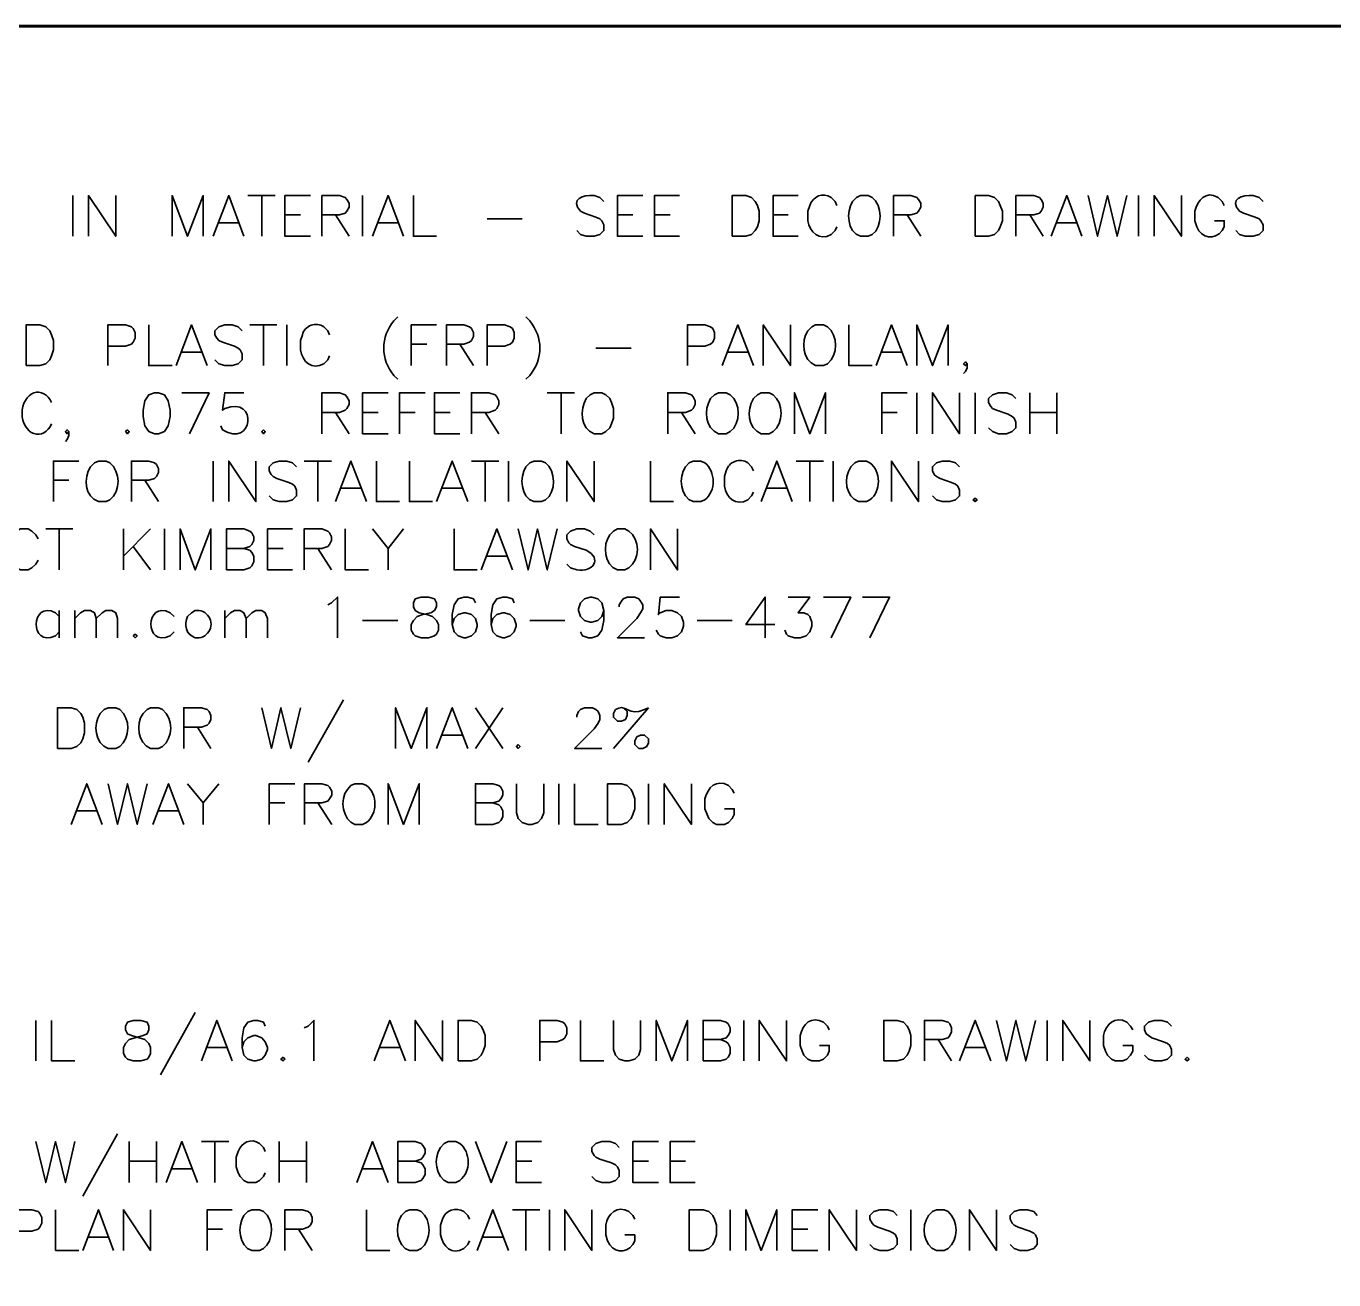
# Model space of a CAD drawing. Header units: inches. Extents: x 5 to 516, y -193 to 129.
# Drawn here: x 242.1 to 254.11, y 16.45 to 27.96 of the extents above; entities that cross this region are included whole.
import ezdxf

# ---------------------------------------------------------------- set-up
doc = ezdxf.new("R2010")
doc.units = ezdxf.units.IN
doc.header["$MEASUREMENT"] = 0
doc.layers.add('PDF2_Geometry', color=7, linetype='Continuous')

msp = doc.modelspace()

# ---------------------------------------------------------------- linework, layer by layer
at = {"layer": 'PDF2_Geometry', "lineweight": 60}
msp.add_lwpolyline([(288.1186821, 27.9634137), (161.118672, 27.9634137), (161.118672, 5.4634119), (296.1186828, 5.4634119)], dxfattribs=at)
at = {"layer": 'PDF2_Geometry', "lineweight": 35}
for points in [[(242.525349, 26.4067458), (242.525349, 26.0334125)], [(242.6686799, 26.0334141), (242.6686799, 26.4067475), (242.9186799, 26.0334141), (242.9186799, 26.4067475)], [(243.4353493, 26.0334141), (243.4353493, 26.4067475), (243.5786827, 26.0334141), (243.722016, 26.4067475), (243.722016, 26.0334141)], [(243.8120142, 26.0334141), (243.9553476, 26.4067475), (244.0953476, 26.0334141)], [(244.1320148, 26.4067458), (244.3820148, 26.4067458)], [(244.2586831, 26.4067458), (244.2586831, 26.0334125)], [(244.7053479, 26.0334141), (244.4720146, 26.0334141), (244.4720146, 26.4067475), (244.7053479, 26.4067475)], [(244.8120143, 26.0334141), (244.8120143, 26.4067475), (244.9720143, 26.4067475), (245.0253477, 26.3900808), (245.0420143, 26.3700808), (245.0620143, 26.3367474), (245.0620143, 26.3000808), (245.0420143, 26.2634141), (245.0253477, 26.2467474), (244.9720143, 26.2300808), (244.8120143, 26.2300808)], [(245.1853495, 26.4067458), (245.1853495, 26.0334125)], [(245.2753492, 26.0334141), (245.4186825, 26.4067475), (245.5620159, 26.0334141)], [(245.6520141, 26.4067458), (245.6520141, 26.0334125), (245.8653475, 26.0334125)], [(247.4020143, 26.3534147), (247.3653476, 26.3900813), (247.3120143, 26.406748)], [(247.7586827, 26.0334141), (247.5253494, 26.0334141), (247.5253494, 26.4067475), (247.7586827, 26.4067475)], [(248.0953491, 26.0334141), (247.8653491, 26.0334141), (247.8653491, 26.4067475), (248.0953491, 26.4067475)], [(249.185349, 26.0334141), (248.9553489, 26.0334141), (248.9553489, 26.4067475), (249.185349, 26.4067475)], [(249.2920155, 26.3167461), (249.2753488, 26.2634128), (249.2753488, 26.1767461)], [(249.5420155, 26.3167461), (249.5253488, 26.3534128), (249.4886822, 26.3900794)], [(249.8653502, 26.3900792), (249.8286836, 26.4067458), (249.7586836, 26.4067458), (249.7220169, 26.3900792), (249.6853502, 26.3534125)], [(250.0620147, 26.0334141), (250.0620147, 26.4067475), (250.2220148, 26.4067475), (250.2753481, 26.3900808), (250.2920148, 26.3700808), (250.3120148, 26.3367474), (250.3120148, 26.3000808), (250.2920148, 26.2634141), (250.2753481, 26.2467474), (250.2220148, 26.2300808), (250.0620147, 26.2300808)], [(251.1853499, 26.0334141), (251.1853499, 26.4067475), (251.3486833, 26.4067475), (251.4020166, 26.3900808), (251.4186833, 26.3700808), (251.43535, 26.3367474), (251.43535, 26.3000808), (251.4186833, 26.2634141), (251.4020166, 26.2467474), (251.3486833, 26.2300808), (251.1853499, 26.2300808)], [(251.5086837, 26.0334141), (251.652017, 26.4067475), (251.7920171, 26.0334141)], [(251.8486835, 26.4067458), (251.9353501, 26.0334125), (252.0253501, 26.4067458), (252.1153501, 26.0334125), (252.2053501, 26.4067458)], [(252.3120149, 26.4067458), (252.3120149, 26.0334125)], [(252.4553492, 26.0334141), (252.4553492, 26.4067475), (252.7053492, 26.0334141), (252.7053492, 26.4067475)], [(253.0986836, 26.3167461), (253.0786836, 26.3534128), (253.0420169, 26.3900794)], [(253.4553493, 26.3534147), (253.4186826, 26.3900813), (253.3653493, 26.406748)], [(244.4720146, 26.2300796), (244.6153479, 26.2300796)], [(244.9353494, 26.2300796), (245.0620161, 26.0334129)], [(246.3286804, 26.1934144), (246.6520138, 26.1934144)], [(247.1853476, 26.2634146), (247.2220142, 26.246748), (247.3286809, 26.2100813), (247.3653476, 26.1934146), (247.3820143, 26.176748), (247.4020143, 26.1400813), (247.4020143, 26.086748), (247.3653476, 26.0500813), (247.3120143, 26.0334146), (247.2386809, 26.0334146), (247.1853476, 26.0500813), (247.1520142, 26.086748)], [(247.5253494, 26.2300796), (247.6686827, 26.2300796)], [(247.8653491, 26.2300796), (248.0086825, 26.2300796)], [(248.9553489, 26.2300796), (249.0953489, 26.2300796)], [(250.1853499, 26.2300796), (250.3120165, 26.0334129)], [(251.3120148, 26.2300796), (251.4353482, 26.0334129)], [(252.8286835, 26.2634128), (252.8286835, 26.1767461), (252.8486835, 26.1200794)], [(253.2386826, 26.2634146), (253.2753493, 26.246748), (253.382016, 26.2100813), (253.4186826, 26.1934146), (253.4353493, 26.176748), (253.4553493, 26.1400813), (253.4553493, 26.086748), (253.4186826, 26.0500813), (253.3653493, 26.0334146), (253.292016, 26.0334146), (253.2386826, 26.0500813), (253.2053493, 26.086748)], [(243.8653488, 26.1567458), (244.0420155, 26.1567458)], [(245.3286804, 26.1567458), (245.5086804, 26.1567458)], [(249.4886822, 26.0500794), (249.5253488, 26.0867461), (249.5420155, 26.1200794)], [(251.5620149, 26.1567458), (251.7386815, 26.1567458)], [(253.0786836, 26.0867461), (253.0986836, 26.1200794), (253.0986836, 26.1767461), (253.0086835, 26.1767461)], [(249.7586836, 26.0334125), (249.8286836, 26.0334125), (249.8653502, 26.0500791)], [(246.6853496, 25.2934136), (246.7220162, 25.256747)], [(242.8453495, 24.8467464), (242.8453495, 25.2200798), (243.0086829, 25.2200798), (243.0620162, 25.2034131), (243.0786829, 25.1867465), (243.0953496, 25.1500798), (243.0953496, 25.0967465), (243.0786829, 25.0600798), (243.0620162, 25.0434131), (243.0086829, 25.0234131), (242.8453495, 25.0234131)], [(243.2220145, 25.2200799), (243.2220145, 24.8467465), (243.4353478, 24.8467465)], [(243.4720145, 24.8467464), (243.6153478, 25.2200798), (243.7586812, 24.8467464)], [(244.0786803, 25.166747), (244.0420136, 25.2034137), (243.9886802, 25.2200804), (243.9186802, 25.2200804), (243.8653469, 25.2034137), (243.8286802, 25.166747), (243.8286802, 25.1300803), (243.8453469, 25.096747), (243.8653469, 25.076747), (243.8986802, 25.0600803), (244.0086802, 25.0234137), (244.0420136, 25.006747), (244.0620136, 24.9900803), (244.0786803, 24.9534137), (244.0786803, 24.9000803), (244.0420136, 24.8634137), (243.9886802, 24.846747), (243.9186802, 24.846747), (243.8653469, 24.8634137), (243.8286802, 24.9000803)], [(244.1486808, 25.2200799), (244.3986808, 25.2200799)], [(244.2753491, 25.2200799), (244.2753491, 24.8467465)], [(244.4886806, 25.2200799), (244.4886806, 24.8467465)], [(245.6320149, 24.8467464), (245.6320149, 25.2200798), (245.8653483, 25.2200798)], [(245.9553487, 24.8467464), (245.9553487, 25.2200798), (246.1153487, 25.2200798), (246.168682, 25.2034131), (246.1853487, 25.1867465), (246.2053487, 25.1500798), (246.2053487, 25.1134131), (246.1853487, 25.0767465), (246.168682, 25.0600798), (246.1153487, 25.0434131), (245.9553487, 25.0434131)], [(246.3286804, 24.8467464), (246.3286804, 25.2200798), (246.4886804, 25.2200798), (246.5420138, 25.2034131), (246.5620138, 25.1867465), (246.5786805, 25.1500798), (246.5786805, 25.0967465), (246.5620138, 25.0600798), (246.5420138, 25.0434131), (246.4886804, 25.0234131), (246.3286804, 25.0234131)], [(248.1686803, 24.8467464), (248.1686803, 25.2200798), (248.3286803, 25.2200798), (248.3820137, 25.2034131), (248.4020137, 25.1867465), (248.4186803, 25.1500798), (248.4186803, 25.0967465), (248.4020137, 25.0600798), (248.3820137, 25.0434131), (248.3286803, 25.0234131), (248.1686803, 25.0234131)], [(248.4886809, 24.8467464), (248.6320142, 25.2200798), (248.7753476, 24.8467464)], [(248.8653492, 24.8467464), (248.8653492, 25.2200798), (249.1153492, 24.8467464), (249.1153492, 25.2200798)], [(249.4553501, 25.2034132), (249.4186834, 25.2200799), (249.3453501, 25.2200799), (249.3120167, 25.2034132), (249.27535, 25.1667465)], [(249.6520144, 25.2200799), (249.6520144, 24.8467465), (249.8653478, 24.8467465)], [(249.9020145, 24.8467464), (250.0420145, 25.2200798), (250.1853478, 24.8467464)], [(250.2753496, 24.8467464), (250.2753496, 25.2200798), (250.4186829, 24.8467464), (250.5620163, 25.2200798), (250.5620163, 24.8467464)], [(245.6320149, 25.0434136), (245.7753483, 25.0434136)], [(246.0786804, 25.0434136), (246.2053471, 24.8467469)], [(247.3286805, 25.0067467), (247.6520139, 25.0067467)], [(243.525349, 24.9700799), (243.7053491, 24.9700799)], [(244.8286815, 24.8634135), (244.8653482, 24.9000801), (244.8820149, 24.9367468)], [(248.5420154, 24.9700799), (248.7220155, 24.9700799)], [(249.3453501, 24.8467465), (249.4186834, 24.8467465), (249.4553501, 24.8634132)], [(249.955349, 24.9700799), (250.1320157, 24.9700799)], [(250.7386811, 24.8634141), (250.7220144, 24.8467475), (250.7053477, 24.8634141), (250.7220144, 24.8800808), (250.7386811, 24.8634141), (250.7386811, 24.8267475), (250.7220144, 24.7934141), (250.7053477, 24.7734141)], [(246.7220162, 24.7567469), (246.6853496, 24.7200802)], [(243.5953496, 24.2200798), (243.7753496, 24.5967465), (243.5253496, 24.5967465)], [(244.0953496, 24.5967464), (243.918683, 24.5967464), (243.898683, 24.4367464), (243.918683, 24.4534131)], [(244.8120143, 24.2200798), (244.8120143, 24.5967465), (244.9720143, 24.5967465), (245.0253477, 24.5767465), (245.0420143, 24.5600798), (245.0620143, 24.5234132), (245.0620143, 24.4900798), (245.0420143, 24.4534131), (245.0253477, 24.4367465), (244.9720143, 24.4167465), (244.8120143, 24.4167465)], [(245.4186828, 24.2200798), (245.1853495, 24.2200798), (245.1853495, 24.5967465), (245.4186828, 24.5967465)], [(245.5253492, 24.2200798), (245.5253492, 24.5967465), (245.7586826, 24.5967465)], [(246.0786831, 24.2200798), (245.8453498, 24.2200798), (245.8453498, 24.5967465), (246.0786831, 24.5967465)], [(246.1853495, 24.2200798), (246.1853495, 24.5967465), (246.3453495, 24.5967465), (246.4020162, 24.5767465), (246.4186829, 24.5600798), (246.4353496, 24.5234132), (246.4353496, 24.4900798), (246.4186829, 24.4534131), (246.4020162, 24.4367465), (246.3453495, 24.4167465), (246.1853495, 24.4167465)], [(246.882015, 24.5967464), (247.1320151, 24.5967464)], [(247.0086833, 24.5967464), (247.0086833, 24.2200797)], [(247.3120145, 24.2200797), (247.3820145, 24.2200797), (247.4186812, 24.2400797), (247.4553479, 24.2734131), (247.4720145, 24.3100797), (247.4886812, 24.3634131), (247.4886812, 24.4534131), (247.4720145, 24.5067464), (247.4553479, 24.5434131), (247.4186812, 24.5767464), (247.3820145, 24.5967464), (247.3120145, 24.5967464), (247.2753479, 24.5767464), (247.2386812, 24.5434131)], [(247.9886808, 24.2200798), (247.9886808, 24.5967465), (248.1520142, 24.5967465), (248.2053475, 24.5767465), (248.2220142, 24.5600798), (248.2386809, 24.5234132), (248.2386809, 24.4900798), (248.2220142, 24.4534131), (248.2053475, 24.4367465), (248.1520142, 24.4167465), (247.9886808, 24.4167465)], [(248.5620156, 24.5767464), (248.5253489, 24.5967464), (248.4553489, 24.5967464), (248.4186822, 24.5767464), (248.3820156, 24.5434131)], [(248.95535, 24.5767464), (248.9186834, 24.5967464), (248.84535, 24.5967464), (248.8120167, 24.5767464), (248.77535, 24.5434131)], [(249.1520144, 24.2200798), (249.1520144, 24.5967465), (249.2920144, 24.2200798), (249.4353478, 24.5967465), (249.4353478, 24.2200798)], [(249.955349, 24.2200798), (249.955349, 24.5967465), (250.185349, 24.5967465)], [(250.2753496, 24.5967464), (250.2753496, 24.2200797)], [(250.4186805, 24.2200798), (250.4186805, 24.5967465), (250.6686805, 24.2200798), (250.6686805, 24.5967465)], [(250.8120148, 24.5967464), (250.8120148, 24.2200797)], [(251.1853499, 24.5434136), (251.1520166, 24.5767469), (251.0986833, 24.5967469), (251.0253499, 24.5967469), (250.9720166, 24.5767469), (250.9353499, 24.5434136), (250.9353499, 24.5067469), (250.9553499, 24.4700802), (250.9720166, 24.4534136), (251.0086832, 24.4367469), (251.1153499, 24.4000802), (251.1520166, 24.3800802), (251.1686833, 24.3634135), (251.1853499, 24.3267469), (251.1853499, 24.2734135), (251.1520166, 24.2400802), (251.0986833, 24.2200802), (251.0253499, 24.2200802), (250.9720166, 24.2400802), (250.9353499, 24.2734135)], [(251.3120148, 24.5967464), (251.3120148, 24.2200797)], [(251.5620149, 24.5967464), (251.5620149, 24.2200797)], [(244.9353494, 24.416747), (245.0620161, 24.2200803)], [(245.1853495, 24.416747), (245.3286828, 24.416747)], [(245.5253492, 24.416747), (245.6686826, 24.416747)], [(245.8453498, 24.416747), (245.9886831, 24.416747)], [(246.3120144, 24.416747), (246.4353478, 24.2200803)], [(248.1153491, 24.416747), (248.2386825, 24.2200803)], [(249.955349, 24.416747), (250.095349, 24.416747)], [(251.3120148, 24.416747), (251.5620149, 24.416747)], [(243.898683, 24.2567464), (243.8820163, 24.2934131)], [(242.4886804, 24.240079), (242.4720137, 24.220079), (242.4553471, 24.240079), (242.4720137, 24.2567457), (242.4886804, 24.240079), (242.4886804, 24.2034123), (242.4720137, 24.1667456), (242.4553471, 24.150079)], [(248.4553489, 24.2200797), (248.5253489, 24.2200797), (248.5620156, 24.2400797)], [(248.84535, 24.2200797), (248.9186834, 24.2200797), (248.95535, 24.2400797)], [(242.3453495, 23.5967463), (242.3453495, 23.9700797), (242.5786828, 23.9700797)], [(242.8653497, 23.9534131), (242.828683, 23.9700798), (242.758683, 23.9700798), (242.7220163, 23.9534131), (242.6853497, 23.9167464)], [(243.0620142, 23.5967463), (243.0620142, 23.9700797), (243.2220142, 23.9700797), (243.2753475, 23.953413), (243.2920142, 23.9367464), (243.3120142, 23.9000797), (243.3120142, 23.863413), (243.2920142, 23.8267464), (243.2753475, 23.8100797), (243.2220142, 23.793413), (243.0620142, 23.793413)], [(243.8120142, 23.9700798), (243.8120142, 23.5967464)], [(243.9553485, 23.5967463), (243.9553485, 23.9700797), (244.2053486, 23.5967463), (244.2053486, 23.9700797)], [(244.5786803, 23.9167469), (244.5420136, 23.9534136), (244.4886803, 23.9700803), (244.4186803, 23.9700803), (244.3653469, 23.9534136), (244.3286803, 23.9167469), (244.3286803, 23.8800802), (244.3453469, 23.8467469), (244.3653469, 23.8267469), (244.3986803, 23.8100802), (244.5086803, 23.7734136), (244.5420136, 23.7567469), (244.5620136, 23.7400802), (244.5786803, 23.7034136), (244.5786803, 23.6500802), (244.5420136, 23.6134136), (244.4886803, 23.5967469), (244.4186803, 23.5967469), (244.3653469, 23.6134136), (244.3286803, 23.6500802)], [(244.6486808, 23.9700798), (244.8986809, 23.9700798)], [(244.7753491, 23.9700798), (244.7753491, 23.5967464)], [(244.9353494, 23.5967463), (245.0786828, 23.9700797), (245.2220161, 23.5967463)], [(245.3120144, 23.9700798), (245.3120144, 23.5967464), (245.5253477, 23.5967464)], [(245.6153489, 23.9700798), (245.6153489, 23.5967464), (245.8286823, 23.5967464)], [(245.865349, 23.5967463), (246.0086823, 23.9700797), (246.1520157, 23.5967463)], [(246.1853495, 23.9700798), (246.4353496, 23.9700798)], [(246.3120144, 23.9700798), (246.3120144, 23.5967464)], [(246.5253493, 23.9700798), (246.5253493, 23.5967464)], [(246.86535, 23.9534131), (246.8286833, 23.9700798), (246.7586833, 23.9700798), (246.7220166, 23.9534131), (246.68535, 23.9167464)], [(247.0620145, 23.5967463), (247.0620145, 23.9700797), (247.3120145, 23.5967463), (247.3120145, 23.9700797)], [(247.8286806, 23.9700798), (247.8286806, 23.5967464), (248.0420139, 23.5967464)], [(248.3286815, 23.9534131), (248.2920149, 23.9700798), (248.2220149, 23.9700798), (248.1853482, 23.9534131), (248.1520149, 23.9167464)], [(248.84535, 23.5967463), (248.9886834, 23.9700797), (249.1320167, 23.5967463)], [(249.1686804, 23.9700798), (249.4186804, 23.9700798)], [(249.2920155, 23.9700798), (249.2920155, 23.5967464)], [(249.5086835, 23.9700798), (249.5086835, 23.5967464)], [(249.8453477, 23.9534131), (249.8120143, 23.9700798), (249.738681, 23.9700798), (249.7053476, 23.9534131), (249.668681, 23.9167464)], [(250.0420156, 23.5967463), (250.0420156, 23.9700797), (250.2920156, 23.5967463), (250.2920156, 23.9700797)], [(250.6686805, 23.9167469), (250.6320138, 23.9534136), (250.5786805, 23.9700803), (250.5086805, 23.9700803), (250.4553472, 23.9534136), (250.4186805, 23.9167469), (250.4186805, 23.8800802), (250.4353472, 23.8467469), (250.4553472, 23.8267469), (250.4886805, 23.8100802), (250.5953472, 23.7734136), (250.6320138, 23.7567469), (250.6520138, 23.7400802), (250.6686805, 23.7034136), (250.6686805, 23.6500802), (250.6320138, 23.6134136), (250.5786805, 23.5967469), (250.5086805, 23.5967469), (250.4553472, 23.6134136), (250.4186805, 23.6500802)], [(242.3453495, 23.7934135), (242.4886828, 23.7934135)], [(243.1853493, 23.7934135), (243.312016, 23.5967468)], [(244.9886806, 23.7200798), (245.1686806, 23.7200798)], [(245.9186801, 23.7200798), (246.0953468, 23.7200798)], [(248.7220161, 23.6134134), (248.7586828, 23.65008), (248.7753495, 23.6834134)], [(248.9020144, 23.7200798), (249.0786811, 23.7200798)], [(242.758683, 23.5967464), (242.828683, 23.5967464), (242.8653497, 23.6134131)], [(246.7586833, 23.5967464), (246.8286833, 23.5967464), (246.86535, 23.6134131)], [(248.2220149, 23.5967464), (248.2920149, 23.5967464), (248.3286815, 23.6134131)], [(249.738681, 23.5967464), (249.8120143, 23.5967464), (249.8453477, 23.6134131)], [(242.2053484, 23.2567466), (242.1853484, 23.2934133), (242.1486817, 23.3267466), (242.1153484, 23.3467466), (242.0420151, 23.3467466), (242.0086817, 23.3267466), (241.972015, 23.2934133), (241.9553484, 23.2567466), (241.9353484, 23.2034133), (241.9353484, 23.1134132), (241.9553484, 23.0600799), (241.972015, 23.0234132), (242.0086817, 22.9900799), (242.0420151, 22.9700799), (242.1153484, 22.9700799), (242.1486817, 22.9900799), (242.1853484, 23.0234132), (242.2053484, 23.0600799)], [(242.2753489, 23.3467463), (242.525349, 23.3467463)], [(242.3986807, 23.3467463), (242.3986807, 22.9700796)], [(242.9886804, 23.3467463), (242.9886804, 22.9700796)], [(243.2386805, 23.3467463), (242.9886804, 23.0967463)], [(243.3653488, 23.3467463), (243.3653488, 22.9700796)], [(243.5086831, 22.9700797), (243.5086831, 23.3467464), (243.6486831, 22.9700797), (243.7920164, 23.3467464), (243.7920164, 22.9700797)], [(243.9353494, 22.9700797), (243.9353494, 23.3467464), (244.0953494, 23.3467464), (244.1486827, 23.3267464), (244.1686827, 23.3100797), (244.1853494, 23.2734131), (244.1853494, 23.2400797), (244.1686827, 23.203413), (244.1486827, 23.183413), (244.0953494, 23.1667464), (243.9353494, 23.1667464)], [(244.5420143, 22.9700797), (244.3120143, 22.9700797), (244.3120143, 23.3467464), (244.5420143, 23.3467464)], [(244.6486808, 22.9700797), (244.6486808, 23.3467464), (244.8120142, 23.3467464), (244.8653475, 23.3267464), (244.8820142, 23.3100797), (244.8986809, 23.2734131), (244.8986809, 23.2400797), (244.8820142, 23.203413), (244.8653475, 23.183413), (244.8120142, 23.1667464), (244.6486808, 23.1667464)], [(245.0253492, 23.3467463), (245.0253492, 22.9700796), (245.2386825, 22.9700796)], [(245.2753492, 23.3467463), (245.4186825, 23.1667463), (245.4186825, 22.9700796)], [(245.5620144, 23.3467463), (245.418681, 23.1667463)], [(246.0253492, 23.3467463), (246.0253492, 22.9700796), (246.2386826, 22.9700796)], [(246.2753493, 22.9700797), (246.4186826, 23.3467464), (246.562016, 22.9700797)], [(246.615349, 23.3467463), (246.705349, 22.9700796), (246.7920157, 23.3467463), (246.8820157, 22.9700796), (246.9720157, 23.3467463)], [(247.3120145, 23.2934135), (247.2753479, 23.3267468), (247.2220145, 23.3467468), (247.1520145, 23.3467468), (247.0953478, 23.3267468), (247.0620145, 23.2934135), (247.0620145, 23.2567468), (247.0786812, 23.2200801), (247.0953478, 23.2034135), (247.1320145, 23.1834135), (247.2386812, 23.1500801)], [(247.632016, 23.3267463), (247.5953494, 23.3467463), (247.5253494, 23.3467463), (247.4886827, 23.3267463), (247.4553494, 23.293413)], [(247.8286806, 22.9700797), (247.8286806, 23.3467464), (248.0786806, 22.9700797), (248.0786806, 23.3467464)], [(243.0786802, 23.1834128), (243.2386802, 22.9700795)], [(244.0953496, 23.1667469), (244.148683, 23.1500802), (244.168683, 23.1300802), (244.1853496, 23.0967468), (244.1853496, 23.0434135), (244.168683, 23.0067468), (244.148683, 22.9900802), (244.0953496, 22.9700802), (243.9353496, 22.9700802)], [(244.3120143, 23.1667469), (244.4553476, 23.1667469)], [(244.7753491, 23.1667469), (244.8986825, 22.9700802)], [(246.3286804, 23.0967463), (246.5086804, 23.0967463)], [(247.1520145, 22.9700801), (247.0953478, 22.9900801), (247.0620145, 23.0234134)], [(247.5253494, 22.9700796), (247.5953494, 22.9700796), (247.632016, 22.9900796)], [(244.8653489, 22.6500791), (244.8986822, 22.6667458), (244.9553489, 22.7200791), (244.9553489, 22.3467458)], [(246.2220147, 22.6667468), (246.205348, 22.7034135), (246.1520147, 22.7200802), (246.115348, 22.7200802), (246.0620147, 22.7034135), (246.025348, 22.6500801), (246.0086814, 22.5600801), (246.0086814, 22.4700801), (246.025348, 22.4000801), (246.0620147, 22.3634135), (246.115348, 22.3467468), (246.1320147, 22.3467468), (246.185348, 22.3634135), (246.2220147, 22.4000801), (246.2386814, 22.4534135), (246.2386814, 22.4700801), (246.2220147, 22.5234135), (246.185348, 22.5600801), (246.1320147, 22.5767468), (246.115348, 22.5767468), (246.0620147, 22.5600801), (246.025348, 22.5234135), (246.0086814, 22.4700801)], [(246.5786805, 22.6667468), (246.5620138, 22.7034135), (246.5086804, 22.7200802), (246.4720138, 22.7200802), (246.4186804, 22.7034135), (246.3820138, 22.6500801), (246.3653471, 22.5600801), (246.3653471, 22.4700801), (246.3820138, 22.4000801), (246.4186804, 22.3634135), (246.4720138, 22.3467468), (246.4886804, 22.3467468), (246.5420138, 22.3634135), (246.5786805, 22.4000801), (246.5953471, 22.4534135), (246.5953471, 22.4700801), (246.5786805, 22.5234135), (246.5420138, 22.5600801), (246.4886804, 22.5767468), (246.4720138, 22.5767468), (246.4186804, 22.5600801), (246.3820138, 22.5234135), (246.3653471, 22.4700801)], [(247.4020143, 22.5967463), (247.3820143, 22.5434129), (247.3453476, 22.5067463), (247.2920143, 22.4900796), (247.2753476, 22.4900796), (247.2220142, 22.5067463), (247.1853476, 22.5434129), (247.1686809, 22.5967463), (247.1686809, 22.6134129), (247.1853476, 22.6667463), (247.2220142, 22.7034129), (247.2753476, 22.7200796), (247.2920143, 22.7200796), (247.3453476, 22.7034129), (247.3820143, 22.6667463), (247.4020143, 22.5967463), (247.4020143, 22.5067463), (247.3820143, 22.4167463), (247.3453476, 22.3634129), (247.2920143, 22.3467462), (247.2586809, 22.3467462), (247.2053476, 22.3634129), (247.1853476, 22.4000796)], [(247.5420154, 22.6300799), (247.5420154, 22.6500799), (247.5620154, 22.6834133), (247.578682, 22.7034133), (247.6153487, 22.7200799), (247.6853487, 22.7200799), (247.7220154, 22.7034133), (247.738682, 22.6834133), (247.758682, 22.6500799), (247.758682, 22.6134133), (247.738682, 22.5767466), (247.7053487, 22.5234133), (247.5253487, 22.3467466), (247.7753487, 22.3467466)], [(248.09535, 22.7200797), (247.9186833, 22.7200797), (247.9020166, 22.5600797), (247.9186833, 22.5767463), (247.9720166, 22.5967463), (248.0253499, 22.5967463), (248.0786833, 22.5767463), (248.11535, 22.543413), (248.1320166, 22.4900797), (248.1320166, 22.453413), (248.11535, 22.4000797), (248.0786833, 22.363413), (248.0253499, 22.3467463), (247.9720166, 22.3467463), (247.9186833, 22.363413), (247.9020166, 22.3800796), (247.8820166, 22.4167463)], [(248.8820152, 22.3467463), (248.8820152, 22.7200797), (248.7053485, 22.4700797), (248.9720152, 22.4700797)], [(249.09535, 22.7200797), (249.2920167, 22.7200797), (249.18535, 22.5767463), (249.2386834, 22.5767463), (249.27535, 22.5600797), (249.2920167, 22.543413), (249.3120167, 22.4900797), (249.3120167, 22.453413), (249.2920167, 22.4000797), (249.2586834, 22.363413), (249.20535, 22.3467463), (249.1520167, 22.3467463), (249.09535, 22.363413), (249.0786834, 22.3800796), (249.0620167, 22.4167463)], [(249.488681, 22.3467462), (249.668681, 22.7200796), (249.418681, 22.7200796)], [(249.8453501, 22.3467462), (250.0253501, 22.7200796), (249.7753501, 22.7200796)], [(242.3986807, 22.5967463), (242.3986807, 22.3467462)], [(242.542015, 22.5234142), (242.5953483, 22.5767476), (242.632015, 22.5967476), (242.6853483, 22.5967476), (242.722015, 22.5767476), (242.7386816, 22.5234142), (242.7386816, 22.3467475)], [(242.542015, 22.5967463), (242.542015, 22.3467462)], [(242.7386804, 22.5234142), (242.7920138, 22.5767476), (242.8286804, 22.5967476), (242.8820138, 22.5967476), (242.9186804, 22.5767476), (242.9353471, 22.5234142), (242.9353471, 22.3467475)], [(243.91868, 22.5234142), (243.9720133, 22.5767476), (244.00868, 22.5967476), (244.0620133, 22.5967476), (244.0953467, 22.5767476), (244.1153467, 22.5234142), (244.1153467, 22.3467475)], [(243.91868, 22.5967463), (243.91868, 22.3467462)], [(244.1153488, 22.5234142), (244.1686822, 22.5767476), (244.2053488, 22.5967476), (244.2586822, 22.5967476), (244.2920155, 22.5767476), (244.3120155, 22.5234142), (244.3120155, 22.3467475)], [(242.3986807, 22.5434134), (242.3653473, 22.5767467)], [(243.4553485, 22.5434134), (243.4186818, 22.5767467)], [(245.1853495, 22.5067465), (245.5086828, 22.5067465)], [(246.7220147, 22.5067465), (247.0420148, 22.5067465)], [(248.2586834, 22.5067465), (248.5786835, 22.5067465)], [(242.3653473, 22.3634134), (242.3986807, 22.4000801)], [(243.4186818, 22.3634134), (243.4553485, 22.4000801)], [(245.0086832, 21.7767474), (244.6853498, 21.203414)], [(242.9553494, 21.6867469), (242.9186827, 21.7034136), (242.8486827, 21.7034136), (242.8120161, 21.6867469), (242.7753494, 21.6500803)], [(243.3486805, 21.6867469), (243.3120138, 21.7034136), (243.2386805, 21.7034136), (243.2053471, 21.6867469), (243.1686805, 21.6500803)], [(243.542015, 21.3300785), (243.542015, 21.7034118), (243.7053484, 21.7034118), (243.7586817, 21.6867452), (243.7753484, 21.6700785), (243.7920151, 21.6334118), (243.7920151, 21.5967452), (243.7753484, 21.5634118), (243.7586817, 21.5434118), (243.7053484, 21.5267452), (243.542015, 21.5267452)], [(244.2586831, 21.7034136), (244.3486831, 21.3300802), (244.4353498, 21.7034136), (244.5253498, 21.3300802), (244.6153498, 21.7034136)], [(245.4886806, 21.3300785), (245.4886806, 21.7034118), (245.632014, 21.3300785), (245.7753473, 21.7034118), (245.7753473, 21.3300785)], [(245.865349, 21.3300785), (246.0086823, 21.7034118), (246.1520157, 21.3300785)], [(246.2220147, 21.7034136), (246.4720147, 21.3300802)], [(246.4720147, 21.7034136), (246.2220147, 21.3300802)], [(247.1520142, 21.6167471), (247.1520142, 21.6334137), (247.1686809, 21.6700804), (247.1853476, 21.6867471), (247.2220142, 21.7034137), (247.2953476, 21.7034137), (247.3286809, 21.6867471), (247.3486809, 21.6700804), (247.3653476, 21.6334137), (247.3653476, 21.5967471), (247.3486809, 21.5634137), (247.3120143, 21.5100804), (247.1320142, 21.3300804), (247.3820143, 21.3300804)], [(247.5786805, 21.7034136), (247.6153472, 21.6700803), (247.6153472, 21.6334136), (247.5986805, 21.5967469), (247.5620139, 21.5800803), (247.5253472, 21.5800803), (247.4886805, 21.6167469), (247.4886805, 21.6500803), (247.5086805, 21.6867469)], [(247.8120146, 21.7034136), (247.4886812, 21.3300802)], [(247.7220139, 21.6700803), (247.7753472, 21.6867469), (247.8120139, 21.7034136)], [(243.6686799, 21.5267473), (243.7920133, 21.3300807)], [(245.9186801, 21.4534136), (246.0986801, 21.4534136)], [(242.8486827, 21.3300802), (242.9186827, 21.3300802), (242.9553494, 21.3467469)], [(243.2386805, 21.3300802), (243.3120138, 21.3300802), (243.3486805, 21.3467469)], [(242.508683, 20.633413), (242.6520163, 21.0067463), (242.7920163, 20.633413)], [(242.8486827, 21.0067464), (242.9353494, 20.633413), (243.0253494, 21.0067464), (243.1153494, 20.633413), (243.2053494, 21.0067464)], [(243.258683, 20.633413), (243.4020164, 21.0067463), (243.5420164, 20.633413)], [(243.5786802, 21.0067464), (243.7220136, 20.8300797), (243.7220136, 20.633413)], [(243.8653488, 21.0067464), (243.7220155, 20.8300797)], [(244.3286803, 20.633413), (244.3286803, 21.0067463), (244.5620136, 21.0067463)], [(244.652014, 20.633413), (244.652014, 21.0067463), (244.8120141, 21.0067463), (244.8653474, 20.9900797), (244.8820141, 20.973413), (244.9020141, 20.9367463), (244.9020141, 20.9000797), (244.8820141, 20.8667463), (244.8653474, 20.8467463), (244.8120141, 20.8300797), (244.652014, 20.8300797)], [(245.2220156, 20.9900797), (245.1853489, 21.0067464), (245.1153489, 21.0067464), (245.0786822, 20.9900797), (245.0453489, 20.9534131)], [(245.4186801, 20.633413), (245.4186801, 21.0067463), (245.5620134, 20.633413), (245.7053468, 21.0067463), (245.7053468, 20.633413)], [(246.2220147, 20.633413), (246.2220147, 21.0067463), (246.3820147, 21.0067463), (246.4353481, 20.9900797), (246.4553481, 20.973413), (246.4720147, 20.9367463), (246.4720147, 20.9000797), (246.4553481, 20.8667463), (246.4353481, 20.8467463), (246.3820147, 20.8300797), (246.2220147, 20.8300797)], [(246.598683, 21.0067464), (246.598683, 20.7400797), (246.6153497, 20.6867464), (246.6520164, 20.6500797), (246.7053497, 20.633413), (246.738683, 20.633413), (246.7953497, 20.6500797), (246.8286831, 20.6867464), (246.8486831, 20.7400797), (246.8486831, 21.0067464)], [(246.9886808, 21.0067464), (246.9886808, 20.633413)], [(247.1320151, 21.0067464), (247.1320151, 20.633413), (247.3486817, 20.633413)], [(247.8120146, 21.0067464), (247.8120146, 20.633413)], [(247.9553489, 20.633413), (247.9553489, 21.0067463), (248.2053489, 20.633413), (248.2053489, 21.0067463)], [(248.5986832, 20.9200799), (248.5786832, 20.9534132), (248.5453499, 20.9900799)], [(244.3286803, 20.8300784), (244.4720136, 20.8300784)], [(244.7753491, 20.8300784), (244.9020158, 20.6334118)], [(246.382015, 20.8300784), (246.4353483, 20.8134118), (246.4553483, 20.7934118), (246.472015, 20.7567451), (246.472015, 20.7034118), (246.4553483, 20.6700784), (246.4353483, 20.6500784), (246.382015, 20.6334118), (246.222015, 20.6334118)], [(248.3286832, 20.8667465), (248.3286832, 20.7767465), (248.3486832, 20.7234132), (248.3653498, 20.6867465), (248.4020165, 20.6500799), (248.4353498, 20.6334132), (248.5086832, 20.6334132), (248.5453499, 20.6500799), (248.5786832, 20.6867465), (248.5986832, 20.7234132), (248.5986832, 20.7767465), (248.5086832, 20.7767465)], [(242.5620141, 20.7567464), (242.7386808, 20.7567464)], [(243.3120142, 20.7567464), (243.4886809, 20.7567464)], [(245.1153489, 20.633413), (245.1853489, 20.633413), (245.2220156, 20.6500797)], [(243.6486808, 18.9067452), (243.3286807, 18.3334118)], [(242.1853492, 18.8334132), (242.1853492, 18.4600798)], [(242.3286801, 18.8334132), (242.3286801, 18.4600798), (242.5420135, 18.4600798)], [(243.7053485, 18.4600797), (243.8453485, 18.8334131), (243.9886819, 18.4600797)], [(244.2920151, 18.7800803), (244.2753484, 18.816747), (244.2220151, 18.8334136), (244.1853484, 18.8334136), (244.1320151, 18.816747), (244.0953484, 18.7634136), (244.0786817, 18.6734136), (244.0786817, 18.5834136), (244.0953484, 18.5134136), (244.1320151, 18.476747), (244.1853484, 18.4600803), (244.2053484, 18.4600803), (244.2586818, 18.476747), (244.2920151, 18.5134136), (244.3120151, 18.566747), (244.3120151, 18.5834136), (244.2920151, 18.636747), (244.2586818, 18.6734136), (244.2053484, 18.6934136), (244.1853484, 18.6934136), (244.1320151, 18.6734136), (244.0953484, 18.636747), (244.0786817, 18.5834136)], [(244.6486808, 18.7634126), (244.6853475, 18.7800793), (244.7386808, 18.8334126), (244.7386808, 18.4600793)], [(245.2920152, 18.4600797), (245.4353485, 18.8334131), (245.5786819, 18.4600797)], [(245.6686801, 18.4600797), (245.6686801, 18.8334131), (245.9186801, 18.4600797), (245.9186801, 18.8334131)], [(246.8120145, 18.4600797), (246.8120145, 18.8334131), (246.9720145, 18.8334131), (247.0253478, 18.8167464), (247.0420145, 18.8000798), (247.0620145, 18.7634131), (247.0620145, 18.7100798), (247.0420145, 18.6734131), (247.0253478, 18.6567464), (246.9720145, 18.6367464), (246.8120145, 18.6367464)], [(247.1853496, 18.8334132), (247.1853496, 18.4600798), (247.4020163, 18.4600798)], [(247.4886808, 18.8334132), (247.4886808, 18.5667465), (247.5086808, 18.5134131), (247.5420141, 18.4767465), (247.5953475, 18.4600798), (247.6320141, 18.4600798), (247.6853475, 18.4767465), (247.7220141, 18.5134131), (247.7386808, 18.5667465), (247.7386808, 18.8334132)], [(247.8820151, 18.4600797), (247.8820151, 18.8334131), (248.0253485, 18.4600797), (248.1686818, 18.8334131), (248.1686818, 18.4600797)], [(248.3120146, 18.4600797), (248.3120146, 18.8334131), (248.4720146, 18.8334131), (248.525348, 18.8167464), (248.5420146, 18.8000798), (248.5620146, 18.7634131), (248.5620146, 18.7267464), (248.5420146, 18.6934131), (248.525348, 18.6734131), (248.4720146, 18.6567464), (248.3120146, 18.6567464)], [(248.6853497, 18.8334132), (248.6853497, 18.4600798)], [(248.8286806, 18.4600797), (248.8286806, 18.8334131), (249.0786807, 18.4600797), (249.0786807, 18.8334131)], [(249.472015, 18.7467449), (249.4553483, 18.7800783), (249.4186816, 18.8167449)], [(250.3453501, 18.4600797), (250.3453501, 18.8334131), (250.5086835, 18.8334131), (250.5620168, 18.8167464), (250.5786835, 18.8000798), (250.5953502, 18.7634131), (250.5953502, 18.7267464), (250.5786835, 18.6934131), (250.5620168, 18.6734131), (250.5086835, 18.6567464), (250.3453501, 18.6567464)], [(250.6686805, 18.4600797), (250.8120139, 18.8334131), (250.9553472, 18.4600797)], [(251.0086837, 18.8334132), (251.0986837, 18.4600798), (251.1853503, 18.8334132), (251.2753503, 18.4600798), (251.3653504, 18.8334132)], [(251.4720151, 18.8334132), (251.4720151, 18.4600798)], [(251.6153494, 18.4600797), (251.6153494, 18.8334131), (251.8653494, 18.4600797), (251.8653494, 18.8334131)], [(252.2586838, 18.7467449), (252.2386838, 18.7800783), (252.2053504, 18.8167449)], [(252.6153495, 18.7800803), (252.5786828, 18.816747), (252.5253495, 18.8334136), (252.4553495, 18.8334136), (252.4020162, 18.816747), (252.3653495, 18.7800803), (252.3653495, 18.746747), (252.3820161, 18.7100803), (252.4020162, 18.6934136), (252.4353495, 18.6734136), (252.5420162, 18.636747), (252.5786828, 18.6200803), (252.5986828, 18.6034136), (252.6153495, 18.566747), (252.6153495, 18.5134136), (252.5786828, 18.476747), (252.5253495, 18.4600803), (252.4553495, 18.4600803), (252.4020162, 18.476747), (252.3653495, 18.5134136)], [(248.4720149, 18.6567452), (248.5253482, 18.6367452), (248.5420149, 18.6200785), (248.5620149, 18.5834119), (248.5620149, 18.5300785), (248.5420149, 18.4967452), (248.5253482, 18.4767452), (248.4720149, 18.4600785), (248.3120149, 18.4600785)], [(249.2053483, 18.6934116), (249.2053483, 18.6034116), (249.2220149, 18.5500783), (249.2386816, 18.5134116), (249.2753483, 18.4767449), (249.312015, 18.4600783), (249.382015, 18.4600783), (249.4186816, 18.4767449), (249.4553483, 18.5134116), (249.472015, 18.5500783), (249.472015, 18.6034116), (249.382015, 18.6034116)], [(250.472015, 18.6567452), (250.5953484, 18.4600785)], [(251.9886837, 18.6934116), (251.9886837, 18.6034116), (252.0086837, 18.5500783), (252.0253504, 18.5134116), (252.0620171, 18.4767449), (252.0986837, 18.4600783), (252.1686837, 18.4600783), (252.2053504, 18.4767449), (252.2386838, 18.5134116), (252.2586838, 18.5500783), (252.2586838, 18.6034116), (252.1686837, 18.6034116)], [(243.7586831, 18.5834132), (243.9353498, 18.5834132)], [(245.3453497, 18.5834132), (245.5253497, 18.5834132)], [(250.7220151, 18.5834132), (250.9020151, 18.5834132)], [(242.9353493, 17.7900798), (242.6153492, 17.2200798)], [(242.1853492, 17.7200793), (242.2753492, 17.3434126), (242.3653492, 17.7200793), (242.4553492, 17.3434126), (242.5420159, 17.7200793)], [(243.042015, 17.7200793), (243.042015, 17.3434126)], [(243.292015, 17.7200793), (243.292015, 17.3434126)], [(243.3820148, 17.3434126), (243.5253481, 17.7200793), (243.6686814, 17.3434126)], [(243.7053485, 17.7200793), (243.9553485, 17.7200793)], [(243.8286802, 17.7200793), (243.8286802, 17.3434126)], [(244.2920151, 17.6300795), (244.2753484, 17.6667462), (244.2386818, 17.7034129)], [(244.41868, 17.7200793), (244.41868, 17.3434126)], [(244.66868, 17.7200793), (244.66868, 17.3434126)], [(245.1320149, 17.3434126), (245.2753482, 17.7200793), (245.4186816, 17.3434126)], [(245.5086832, 17.3434126), (245.5086832, 17.7200793), (245.6686832, 17.7200793), (245.7220166, 17.7034127), (245.7386832, 17.6834127), (245.7586832, 17.6500793), (245.7586832, 17.6134127), (245.7386832, 17.576746), (245.7220166, 17.5600793), (245.6686832, 17.5400793), (245.5086832, 17.5400793)], [(246.0786814, 17.7034126), (246.0420147, 17.7200793), (245.9720147, 17.7200793), (245.935348, 17.7034126), (245.9020147, 17.6667459)], [(246.2220147, 17.7200793), (246.3653481, 17.3434126), (246.5086814, 17.7200793)], [(246.8286832, 17.3434126), (246.5953498, 17.3434126), (246.5953498, 17.7200793), (246.8286832, 17.7200793)], [(247.5420154, 17.6667464), (247.508682, 17.7034131), (247.4553487, 17.7200798), (247.3820153, 17.7200798), (247.328682, 17.7034131), (247.2920153, 17.6667464), (247.2920153, 17.6300797), (247.3120153, 17.5934131), (247.328682, 17.5767464), (247.3653487, 17.5600797), (247.4720154, 17.5234131), (247.508682, 17.5067464), (247.5253487, 17.4867464), (247.5420154, 17.4534131), (247.5420154, 17.4000797), (247.508682, 17.3634131), (247.4553487, 17.3434131), (247.3820153, 17.3434131), (247.328682, 17.3634131), (247.2920153, 17.4000797)], [(247.9020136, 17.3434126), (247.6686803, 17.3434126), (247.6686803, 17.7200793), (247.9020136, 17.7200793)], [(248.2386834, 17.3434126), (248.0086834, 17.3434126), (248.0086834, 17.7200793), (248.2386834, 17.7200793)], [(243.042015, 17.5400798), (243.292015, 17.5400798)], [(244.0420151, 17.6300795), (244.0253484, 17.5767462), (244.0253484, 17.4867462), (244.0420151, 17.4334129), (244.0620151, 17.4000795), (244.0953484, 17.3634129), (244.1320151, 17.3434129), (244.2053484, 17.3434129), (244.2386818, 17.3634129), (244.2753484, 17.4000795), (244.2920151, 17.4334129)], [(244.41868, 17.5400798), (244.66868, 17.5400798)], [(245.6686801, 17.5400798), (245.7220134, 17.5234131), (245.7386801, 17.5067465), (245.7586801, 17.4700798), (245.7586801, 17.4167465), (245.7386801, 17.3800798), (245.7220134, 17.3634131), (245.6686801, 17.3434131), (245.5086801, 17.3434131)], [(246.5953498, 17.5400798), (246.7386832, 17.5400798)], [(247.6686803, 17.5400798), (247.8120136, 17.5400798)], [(248.0086834, 17.5400798), (248.1520168, 17.5400798)], [(243.4353493, 17.4700793), (243.6153493, 17.4700793)], [(245.1853495, 17.4700793), (245.3653495, 17.4700793)], [(245.9720147, 17.3434126), (246.0420147, 17.3434126), (246.0786814, 17.3634126)], [(241.9886804, 16.7200792), (241.9886804, 17.0934126), (242.1486804, 17.0934126), (242.205347, 17.0767459), (242.2220137, 17.0600792), (242.2386804, 17.0234126), (242.2386804, 16.9700792), (242.2220137, 16.9334125), (242.205347, 16.9167459), (242.1486804, 16.8967459), (241.9886804, 16.8967459)], [(242.3653487, 17.0934126), (242.3653487, 16.7200793), (242.578682, 16.7200793)], [(242.6153487, 16.7200792), (242.758682, 17.0934126), (242.8986821, 16.7200792)], [(242.9886804, 16.7200792), (242.9886804, 17.0934126), (243.2386805, 16.7200792), (243.2386805, 17.0934126)], [(243.7586831, 16.7200792), (243.7586831, 17.0934126), (243.9886831, 17.0934126)], [(244.2753467, 17.076746), (244.23868, 17.0934126), (244.16868, 17.0934126), (244.1320133, 17.076746), (244.0953467, 17.0400793)], [(244.4720146, 16.7200792), (244.4720146, 17.0934126), (244.6320146, 17.0934126), (244.6853479, 17.0767459), (244.7053479, 17.0600792), (244.7220146, 17.0234126), (244.7220146, 16.9867459), (244.7053479, 16.9534125), (244.6853479, 16.9334125), (244.6320146, 16.9167459), (244.4720146, 16.9167459)], [(245.2220146, 17.0934126), (245.2220146, 16.7200793), (245.435348, 16.7200793)], [(245.7220156, 17.076746), (245.6853489, 17.0934126), (245.6153489, 17.0934126), (245.5786823, 17.076746), (245.5420156, 17.0400793)], [(246.1686801, 17.0067461), (246.1520135, 17.0400794), (246.1153468, 17.0767461)], [(246.2386807, 16.7200792), (246.382014, 17.0934126), (246.5253474, 16.7200792)], [(246.5620145, 17.0934126), (246.8120145, 17.0934126)], [(246.6853496, 17.0934126), (246.6853496, 16.7200793)], [(246.9020142, 17.0934126), (246.9020142, 16.7200793)], [(247.0420153, 16.7200792), (247.0420153, 17.0934126), (247.2920153, 16.7200792), (247.2920153, 17.0934126)], [(247.6853497, 17.0067461), (247.668683, 17.0400794), (247.6320163, 17.0767461)], [(248.5620146, 17.0934126), (248.5620146, 16.7200793)], [(248.7053489, 16.7200792), (248.7053489, 17.0934126), (248.8453489, 16.7200792), (248.9886823, 17.0934126), (248.9886823, 16.7200792)], [(249.3653486, 16.7200792), (249.1320152, 16.7200792), (249.1320152, 17.0934126), (249.3653486, 17.0934126)], [(249.472015, 16.7200792), (249.472015, 17.0934126), (249.722015, 16.7200792), (249.722015, 17.0934126)], [(250.0953501, 17.0400798), (250.0620168, 17.0767464), (250.0086834, 17.0934131), (249.9353501, 17.0934131), (249.8820168, 17.0767464), (249.8453501, 17.0400798), (249.8453501, 17.0067464), (249.8653501, 16.9700798), (249.8820168, 16.9534131), (249.9186834, 16.9334131), (250.0253501, 16.8967464), (250.0620168, 16.8800798), (250.0786834, 16.8634131), (250.0953501, 16.8267464), (250.0953501, 16.7734131), (250.0620168, 16.7367464), (250.0086834, 16.7200797), (249.9353501, 16.7200797), (249.8820168, 16.7367464), (249.8453501, 16.7734131)], [(250.222015, 17.0934126), (250.222015, 16.7200793)], [(250.5620157, 17.076746), (250.5253491, 17.0934126), (250.4553491, 17.0934126), (250.4186824, 17.076746), (250.3820157, 17.0400793)], [(250.7586836, 16.7200792), (250.7586836, 17.0934126), (251.0086837, 16.7200792), (251.0086837, 17.0934126)], [(251.3820154, 17.0400798), (251.3486821, 17.0767464), (251.2920154, 17.0934131), (251.2220154, 17.0934131), (251.168682, 17.0767464), (251.1320154, 17.0400798), (251.1320154, 17.0067464), (251.1520154, 16.9700798), (251.168682, 16.9534131), (251.2053487, 16.9334131), (251.3120154, 16.8967464), (251.3486821, 16.8800798), (251.3653487, 16.8634131), (251.3820154, 16.8267464), (251.3820154, 16.7734131), (251.3486821, 16.7367464), (251.2920154, 16.7200797), (251.2220154, 16.7200797), (251.168682, 16.7367464), (251.1320154, 16.7734131)], [(245.9186801, 17.0067461), (245.9020135, 16.9534128), (245.9020135, 16.8634127)], [(247.418683, 16.9534128), (247.418683, 16.8634127), (247.4353496, 16.8100794)], [(242.6686799, 16.8434126), (242.8453466, 16.8434126)], [(243.7586831, 16.9167464), (243.8986831, 16.9167464)], [(244.5953497, 16.9167464), (244.7220164, 16.7200797)], [(246.2920153, 16.8434126), (246.4720153, 16.8434126)], [(247.668683, 16.7734127), (247.6853497, 16.8100794), (247.6853497, 16.8634127), (247.5953496, 16.8634127)], [(249.1320152, 16.9167464), (249.2753486, 16.9167464)], [(244.16868, 16.7200793), (244.23868, 16.7200793), (244.2753467, 16.7367459)], [(245.6153489, 16.7200793), (245.6853489, 16.7200793), (245.7220156, 16.7367459)], [(246.1153468, 16.7367461), (246.1520135, 16.7734127), (246.1686801, 16.8100794)], [(250.4553491, 16.7200793), (250.5253491, 16.7200793), (250.5620157, 16.7367459)]]:
    msp.add_lwpolyline(points, dxfattribs=at)
for points in [[(248.5786806, 26.0334141), (248.5786806, 26.4067475), (248.7053473, 26.4067475), (248.7586806, 26.3900808), (248.792014, 26.3534141), (248.812014, 26.3167474), (248.8286806, 26.2634141), (248.8286806, 26.1767474), (248.812014, 26.1200808), (248.792014, 26.0867474), (248.7586806, 26.0500808), (248.7053473, 26.0334141)], [(250.8120148, 26.0334141), (250.8120148, 26.4067475), (250.9353481, 26.4067475), (250.9886815, 26.3900808), (251.0253482, 26.3534141), (251.0420148, 26.3167474), (251.0620148, 26.2634141), (251.0620148, 26.1767474), (251.0420148, 26.1200808), (251.0253482, 26.0867474), (250.9886815, 26.0500808), (250.9353481, 26.0334141)], [(242.0953495, 24.8467464), (242.0953495, 25.2200798), (242.2220162, 25.2200798), (242.2753495, 25.2034131), (242.3120162, 25.1667465), (242.3286828, 25.1300798), (242.3453495, 25.0767465), (242.3453495, 24.9900798), (242.3286828, 24.9367465), (242.3120162, 24.9000798), (242.2753495, 24.8634131), (242.2220162, 24.8467464)], [(243.275349, 24.5967464), (243.2220157, 24.5767464), (243.185349, 24.5234131), (243.1686824, 24.4367464), (243.1686824, 24.3800797), (243.185349, 24.2934131), (243.2220157, 24.2400797), (243.275349, 24.2200797), (243.3120157, 24.2200797), (243.365349, 24.2400797), (243.3986824, 24.2934131), (243.4186824, 24.3800797), (243.4186824, 24.4367464), (243.3986824, 24.5234131), (243.365349, 24.5767464), (243.3120157, 24.5967464)], [(243.025349, 24.2567467), (243.0086823, 24.24008), (243.025349, 24.22008), (243.0420157, 24.24008)], [(244.2753491, 24.2567467), (244.2586824, 24.24008), (244.2753491, 24.22008), (244.2920158, 24.24008)], [(250.8120148, 23.63008), (250.7920148, 23.6134134), (250.8120148, 23.5967467), (250.8286815, 23.6134134)], [(245.7220147, 22.7200797), (245.6686813, 22.703413), (245.6520147, 22.6667463), (245.6520147, 22.6300797), (245.6686813, 22.5967463), (245.705348, 22.5767463), (245.775348, 22.5600797), (245.8286813, 22.543413), (245.865348, 22.5067463), (245.8820147, 22.4700797), (245.8820147, 22.4167463), (245.865348, 22.3800796), (245.845348, 22.363413), (245.7920147, 22.3467463), (245.7220147, 22.3467463), (245.6686813, 22.363413), (245.6520147, 22.3800796), (245.6320147, 22.4167463), (245.6320147, 22.4700797), (245.6520147, 22.5067463), (245.685348, 22.543413), (245.7386813, 22.5600797), (245.8120147, 22.5767463), (245.845348, 22.5967463), (245.865348, 22.6300797), (245.865348, 22.6667463), (245.845348, 22.703413), (245.7920147, 22.7200797)], [(243.0953496, 22.3800799), (243.0786829, 22.3634133), (243.0953496, 22.3467466), (243.1153496, 22.3634133)], [(242.3820147, 21.3300785), (242.3820147, 21.7034118), (242.5086813, 21.7034118), (242.5620147, 21.6867452), (242.5986814, 21.6500785), (242.615348, 21.6167452), (242.6320147, 21.5634118), (242.6320147, 21.4734118), (242.615348, 21.4200785), (242.5986814, 21.3834118), (242.5620147, 21.3467451), (242.5086813, 21.3300785)], [(247.7386808, 21.4534136), (247.7053475, 21.4367469), (247.6853475, 21.4000802), (247.6853475, 21.3667469), (247.7220141, 21.3300802), (247.7586808, 21.3300802), (247.7953475, 21.3467469), (247.8120142, 21.3834136), (247.8120142, 21.4200803), (247.7753475, 21.4534136)], [(246.615349, 21.366747), (246.5986824, 21.346747), (246.615349, 21.3300804), (246.6320157, 21.346747)], [(247.4353496, 20.633413), (247.4353496, 21.0067463), (247.5620163, 21.0067463), (247.6153496, 20.9900797), (247.6520163, 20.953413), (247.668683, 20.9200797), (247.6853497, 20.8667463), (247.6853497, 20.7767463), (247.668683, 20.723413), (247.6520163, 20.6867463), (247.6153496, 20.6500796), (247.5620163, 20.633413)], [(243.0786802, 18.8334132), (243.0253468, 18.8167465), (243.0086802, 18.7800798), (243.0086802, 18.7467465), (243.0253468, 18.7100798), (243.0620135, 18.6934132), (243.1320135, 18.6734132), (243.1853468, 18.6567465), (243.2220135, 18.6200798), (243.2386802, 18.5834132), (243.2386802, 18.5300798), (243.2220135, 18.4967465), (243.2053469, 18.4767465), (243.1486802, 18.4600798), (243.0786802, 18.4600798), (243.0253468, 18.4767465), (243.0086802, 18.4967465), (242.9886802, 18.5300798), (242.9886802, 18.5834132), (243.0086802, 18.6200798), (243.0420135, 18.6567465), (243.0953468, 18.6734132), (243.1686802, 18.6934132), (243.2053469, 18.7100798), (243.2220135, 18.7467465), (243.2220135, 18.7800798), (243.2053469, 18.8167465), (243.1486802, 18.8334132)], [(246.0620144, 18.4600797), (246.0620144, 18.8334131), (246.1853478, 18.8334131), (246.2386811, 18.8167464), (246.2753478, 18.7800798), (246.2920144, 18.7467464), (246.3120144, 18.6934131), (246.3120144, 18.6034131), (246.2920144, 18.5500798), (246.2753478, 18.5134131), (246.2386811, 18.4767464), (246.1853478, 18.4600797)], [(249.972015, 18.4600797), (249.972015, 18.8334131), (250.0953484, 18.8334131), (250.152015, 18.8167464), (250.1853484, 18.7800798), (250.2053484, 18.7467464), (250.222015, 18.6934131), (250.222015, 18.6034131), (250.2053484, 18.5500798), (250.1853484, 18.5134131), (250.152015, 18.4767464), (250.0953484, 18.4600797)], [(244.4553486, 18.4967449), (244.4353486, 18.4767449), (244.4553486, 18.4600783), (244.4720152, 18.4767449)], [(252.7586838, 18.4967449), (252.7386838, 18.4767449), (252.7586838, 18.4600783), (252.7753505, 18.4767449)], [(248.1853497, 16.7200792), (248.1853497, 17.0934126), (248.3120164, 17.0934126), (248.3653497, 17.0767459), (248.4020164, 17.0400792), (248.418683, 17.0067459), (248.4353497, 16.9534125), (248.4353497, 16.8634125), (248.418683, 16.8100792), (248.4020164, 16.7734125), (248.3653497, 16.7367459), (248.3120164, 16.7200792)]]:
    msp.add_lwpolyline(points, close=True, dxfattribs=at)
for points in [[(244.8820149, 25.1300801), (244.8653482, 25.1667468), (244.8286815, 25.2034135, 0.5084788411), (244.6320149, 25.1300801), (244.6153482, 25.0767468), (244.6153482, 24.9900801)], [(245.5086832, 25.2934136), (245.4720165, 25.256747, 0.3694168495), (245.4720165, 24.7567469), (245.5086832, 24.7200802)], [(248.7753495, 23.88008), (248.7586828, 23.9167467), (248.7220161, 23.9534134, 0.5082930305), (248.5253494, 23.88008), (248.5086828, 23.8267467), (248.5086828, 23.74008)], [(243.6486808, 22.3467462, 1.1573649951), (243.6486808, 22.5967463), (243.6153474, 22.5767463), (243.5786808, 22.5434129)]]:
    msp.add_lwpolyline(points, format="xyb", dxfattribs=at)
msp.add_ellipse((242.203461, 24.4086274), major_axis=(-0.0004267, 0.1936868), ratio=0.7503995058, start_param=5.2419556716, end_param=10.4601358204, dxfattribs=at)
for points in [[(247.3120143, 26.406748), (247.211292, 26.4229702), (247.0858476, 26.3724147), (247.1853476, 26.2634146)], [(249.4886822, 26.3900794), (249.4099599, 26.4414128), (249.3242377, 26.4009683), (249.2920155, 26.3167461)], [(253.0420169, 26.3900794), (252.9301835, 26.4568572), (252.8527946, 26.3660794), (252.8286835, 26.2634128)], [(253.3653493, 26.406748), (253.2646271, 26.4229702), (253.1391826, 26.3724147), (253.2386826, 26.2634146)], [(249.6853502, 26.3534125), (249.6256835, 26.2574125), (249.6335169, 26.0730236), (249.7586836, 26.0334125)], [(249.8653502, 26.0500791), (249.9639058, 26.1198569), (249.9619058, 26.3198569), (249.8653502, 26.3900792)], [(249.2753488, 26.1767461), (249.2910155, 26.0728016), (249.3828488, 25.9835238), (249.4886822, 26.0500794)], [(252.8486835, 26.1200794), (252.8866835, 26.0165794), (253.012128, 25.9926905), (253.0786836, 26.0867461)], [(246.7220162, 25.256747), (246.8432385, 25.1021358), (246.8455718, 24.9111914), (246.7220162, 24.7567469)], [(249.27535, 25.1667465), (249.2087945, 25.0665799), (249.2246834, 24.8966354), (249.3453501, 24.8467465)], [(249.4553501, 24.8634132), (249.5535723, 24.9483576), (249.5535723, 25.1184688), (249.4553501, 25.2034132)], [(244.6153482, 24.9900801), (244.6342371, 24.8785246), (244.7187371, 24.8020246), (244.8286815, 24.8634135)], [(243.918683, 24.4534131), (244.2363496, 24.5719131), (244.1757941, 24.0770242), (243.898683, 24.2567464)], [(247.2386812, 24.5434131), (247.177959, 24.4431909), (247.1872923, 24.2651353), (247.3120145, 24.2200797)], [(248.3820156, 24.5434131), (248.3147933, 24.4404686), (248.3301822, 24.2695797), (248.4553489, 24.2200797)], [(248.5620156, 24.2400797), (248.6603489, 24.3140797), (248.6603489, 24.5027464), (248.5620156, 24.5767464)], [(248.77535, 24.5434131), (248.7081278, 24.4395797), (248.72385, 24.2745797), (248.84535, 24.2200797)], [(248.95535, 24.2400797), (249.0536834, 24.3140797), (249.0536834, 24.5027464), (248.95535, 24.5767464)], [(242.6853497, 23.9167464), (242.6190163, 23.8168575), (242.6332941, 23.6411909), (242.758683, 23.5967464)], [(242.8653497, 23.6134131), (242.9650719, 23.6965798), (242.9624608, 23.8701909), (242.8653497, 23.9534131)], [(246.68535, 23.9167464), (246.6256833, 23.8207464), (246.6335166, 23.6363575), (246.7586833, 23.5967464)], [(246.86535, 23.6134131), (246.9639056, 23.6831909), (246.9619056, 23.8831909), (246.86535, 23.9534131)], [(248.1520149, 23.9167464), (248.0815149, 23.8223575), (248.104626, 23.6330797), (248.2220149, 23.5967464)], [(248.3286815, 23.6134131), (248.4317371, 23.6943575), (248.4294593, 23.8719687), (248.3286815, 23.9534131)], [(249.668681, 23.9167464), (249.5989032, 23.8092464), (249.6222921, 23.6426353), (249.738681, 23.5967464)], [(249.8453477, 23.6134131), (249.9491254, 23.6874686), (249.9470143, 23.878802), (249.8453477, 23.9534131)], [(248.5086828, 23.74008), (248.5241828, 23.6299134), (248.6146272, 23.5515245), (248.7220161, 23.6134134)], [(247.632016, 22.9900796), (247.7343494, 23.0652463), (247.7343494, 23.2515797), (247.632016, 23.3267463)], [(247.4553494, 23.293413), (247.3855716, 23.195913), (247.4049605, 23.0157463), (247.5253494, 22.9700796)], [(247.2386812, 23.1500801), (247.3916812, 23.0735246), (247.3013479, 22.9451912), (247.1520145, 22.9700801)], [(242.3653473, 22.5767467), (242.1326251, 22.6958023), (242.1240695, 22.2511356), (242.3653473, 22.3634134)], [(243.4186818, 22.5767467), (243.1859596, 22.6958023), (243.177404, 22.2511356), (243.4186818, 22.3634134)], [(243.5786808, 22.5434129), (243.5417363, 22.4664129), (243.5605696, 22.3769685), (243.6486808, 22.3467462)], [(247.5086805, 21.6867469), (247.5950139, 21.7428025), (247.6064028, 21.6524692), (247.7220139, 21.6700803)], [(242.7753494, 21.6500803), (242.7062938, 21.5516914), (242.7257383, 21.3746358), (242.8486827, 21.3300802)], [(242.9553494, 21.3467469), (243.0522939, 21.430858), (243.0561272, 21.6020803), (242.9553494, 21.6867469)], [(243.1686805, 21.6500803), (243.099736, 21.551358), (243.1194027, 21.379358), (243.2386805, 21.3300802)], [(243.3486805, 21.3467469), (243.4456249, 21.430858), (243.4494583, 21.6020803), (243.3486805, 21.6867469)], [(248.5453499, 20.9900799), (248.4327387, 21.0538021), (248.3547943, 20.9722465), (248.3286832, 20.8667465)], [(245.0453489, 20.9534131), (244.9722933, 20.8649131), (245.00146, 20.6657464), (245.1153489, 20.633413)], [(245.2220156, 20.6500797), (245.3221267, 20.7318019), (245.3265711, 20.9072464), (245.2220156, 20.9900797)], [(249.4186816, 18.8167449), (249.3122372, 18.8779672), (249.2234038, 18.8020783), (249.2053483, 18.6934116)], [(252.2053504, 18.8167449), (252.0935726, 18.8790783), (252.0141837, 18.7992449), (251.9886837, 18.6934116)], [(244.2386818, 17.7034129), (244.1599595, 17.7547462), (244.0742373, 17.7143018), (244.0420151, 17.6300795)], [(245.9020147, 17.6667459), (245.8310147, 17.5661904), (245.8531813, 17.3920237), (245.9720147, 17.3434126)], [(246.0786814, 17.3634126), (246.1832369, 17.4462459), (246.1787925, 17.6217459), (246.0786814, 17.7034126)], [(244.2753467, 16.7367459), (244.3717911, 16.8071904), (244.3745133, 17.0065793), (244.2753467, 17.076746)], [(245.7220156, 16.7367459), (245.8184601, 16.8071904), (245.8211823, 17.0066348), (245.7220156, 17.076746)], [(246.1153468, 17.0767461), (246.0405135, 17.124635), (245.947069, 17.0890239), (245.9186801, 17.0067461)], [(247.6320163, 17.0767461), (247.5228496, 17.140135), (247.4390719, 17.0576905), (247.418683, 16.9534128)], [(250.5620157, 16.7367459), (250.6589602, 16.8208571), (250.6627935, 16.9920793), (250.5620157, 17.076746)], [(244.0953467, 17.0400793), (244.0310133, 16.9476348), (244.0507355, 16.751857), (244.16868, 16.7200793)], [(245.5420156, 17.0400793), (245.4776823, 16.9476348), (245.4974045, 16.7518015), (245.6153489, 16.7200793)], [(250.3820157, 17.0400793), (250.3129602, 16.9416904), (250.3324046, 16.7645793), (250.4553491, 16.7200793)], [(245.9020135, 16.8634127), (245.9209024, 16.7518572), (246.0054024, 16.6753572), (246.1153468, 16.7367461)], [(247.4353496, 16.8100794), (247.4772385, 16.6988572), (247.6017941, 16.6822461), (247.668683, 16.7734127)]]:
    msp.add_open_spline(points, degree=3, dxfattribs=at)

doc.saveas('drawing.dxf')
